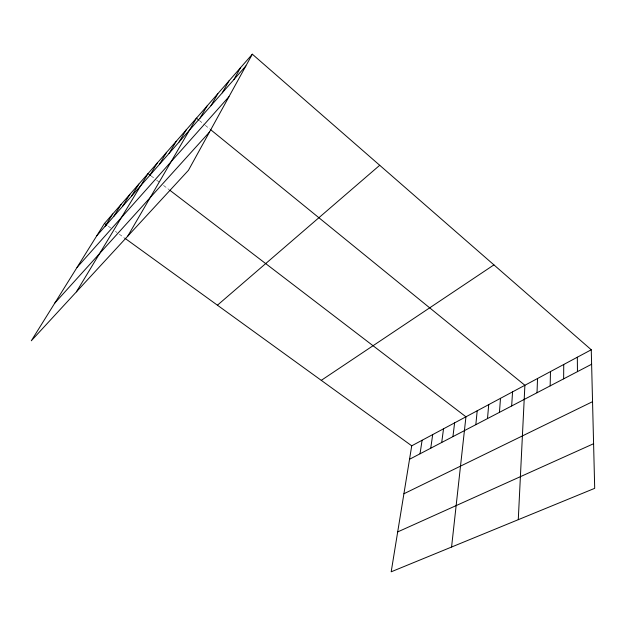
<?xml version="1.0" encoding="UTF-8"?>
<svg xmlns="http://www.w3.org/2000/svg" width="626" height="626" viewBox="0 0 626 626"><rect width="100%" height="100%" fill="white"/><g stroke="black" fill="none" stroke-linecap="round" stroke-linejoin="round"><path stroke-width="0.47" stroke-dasharray="3.13 2.35" d="M108.376 226.276L110.716 227.974M115.411 231.362L116.976 232.496M119.316 234.194L123.94 237.536M151.14 175.945L155.796 179.513M156.57 180.1L159.677 182.479M163.558 185.445L168.903 189.537M199.404 120.544L204.561 124.738M205.305 125.341L209.726 128.933"/><path stroke-width="0.94" d="M563.643 378.847L563.736 364.488M550.168 385.874L550.473 371.586M537.022 392.737L537.531 378.511M518.273 519.682L524.893 385.272L210.461 129.535M511.669 405.969L512.553 391.876M499.446 412.346L500.495 398.324M487.498 418.583L488.718 404.623M475.83 424.678L477.2 410.781M451.573 547.038L465.947 416.806L169.669 190.124M452.934 436.619L454.609 422.871M441.713 442.48L443.529 428.802M430.743 448.2L432.691 434.6M420.023 453.803L422.096 440.266M591.257 349.77L411.728 445.814L391.187 571.804L594.7 488.335L591.257 349.77L252.333 54.196L104.464 223.443L31.3 340.779L188.449 170.303L252.333 54.196M233.881 79.596L240.478 67.757M222.253 92.836L228.983 80.918M210.978 105.677L217.825 93.697M200.038 118.142L206.987 106.099M127.688 236.221L196.462 118.15L198.669 119.942M179.091 142L186.227 129.856M169.067 153.417L176.282 141.241M159.317 164.521L166.61 152.314M149.841 175.319L157.196 163.089M76.395 291.857L148.041 173.574L150.365 175.35M131.374 196.353L138.855 184.091M122.383 206.596L129.911 194.318M113.627 216.565L121.201 204.287M105.113 226.268L112.727 213.99M96.811 235.72L245.869 65.941M77.029 267.443L228.936 96.717M54.838 303.031L209.53 131.992M217.433 305.198L379.716 165.28M321.271 380.35L493.922 264.884M409.537 459.273L591.617 364.246M403.911 493.757L592.548 401.681M397.69 531.92L593.589 443.717M104.464 223.443L106.811 225.141M124.707 238.099L411.728 445.814M577.328 357.219L577.454 371.633"/></g></svg>
